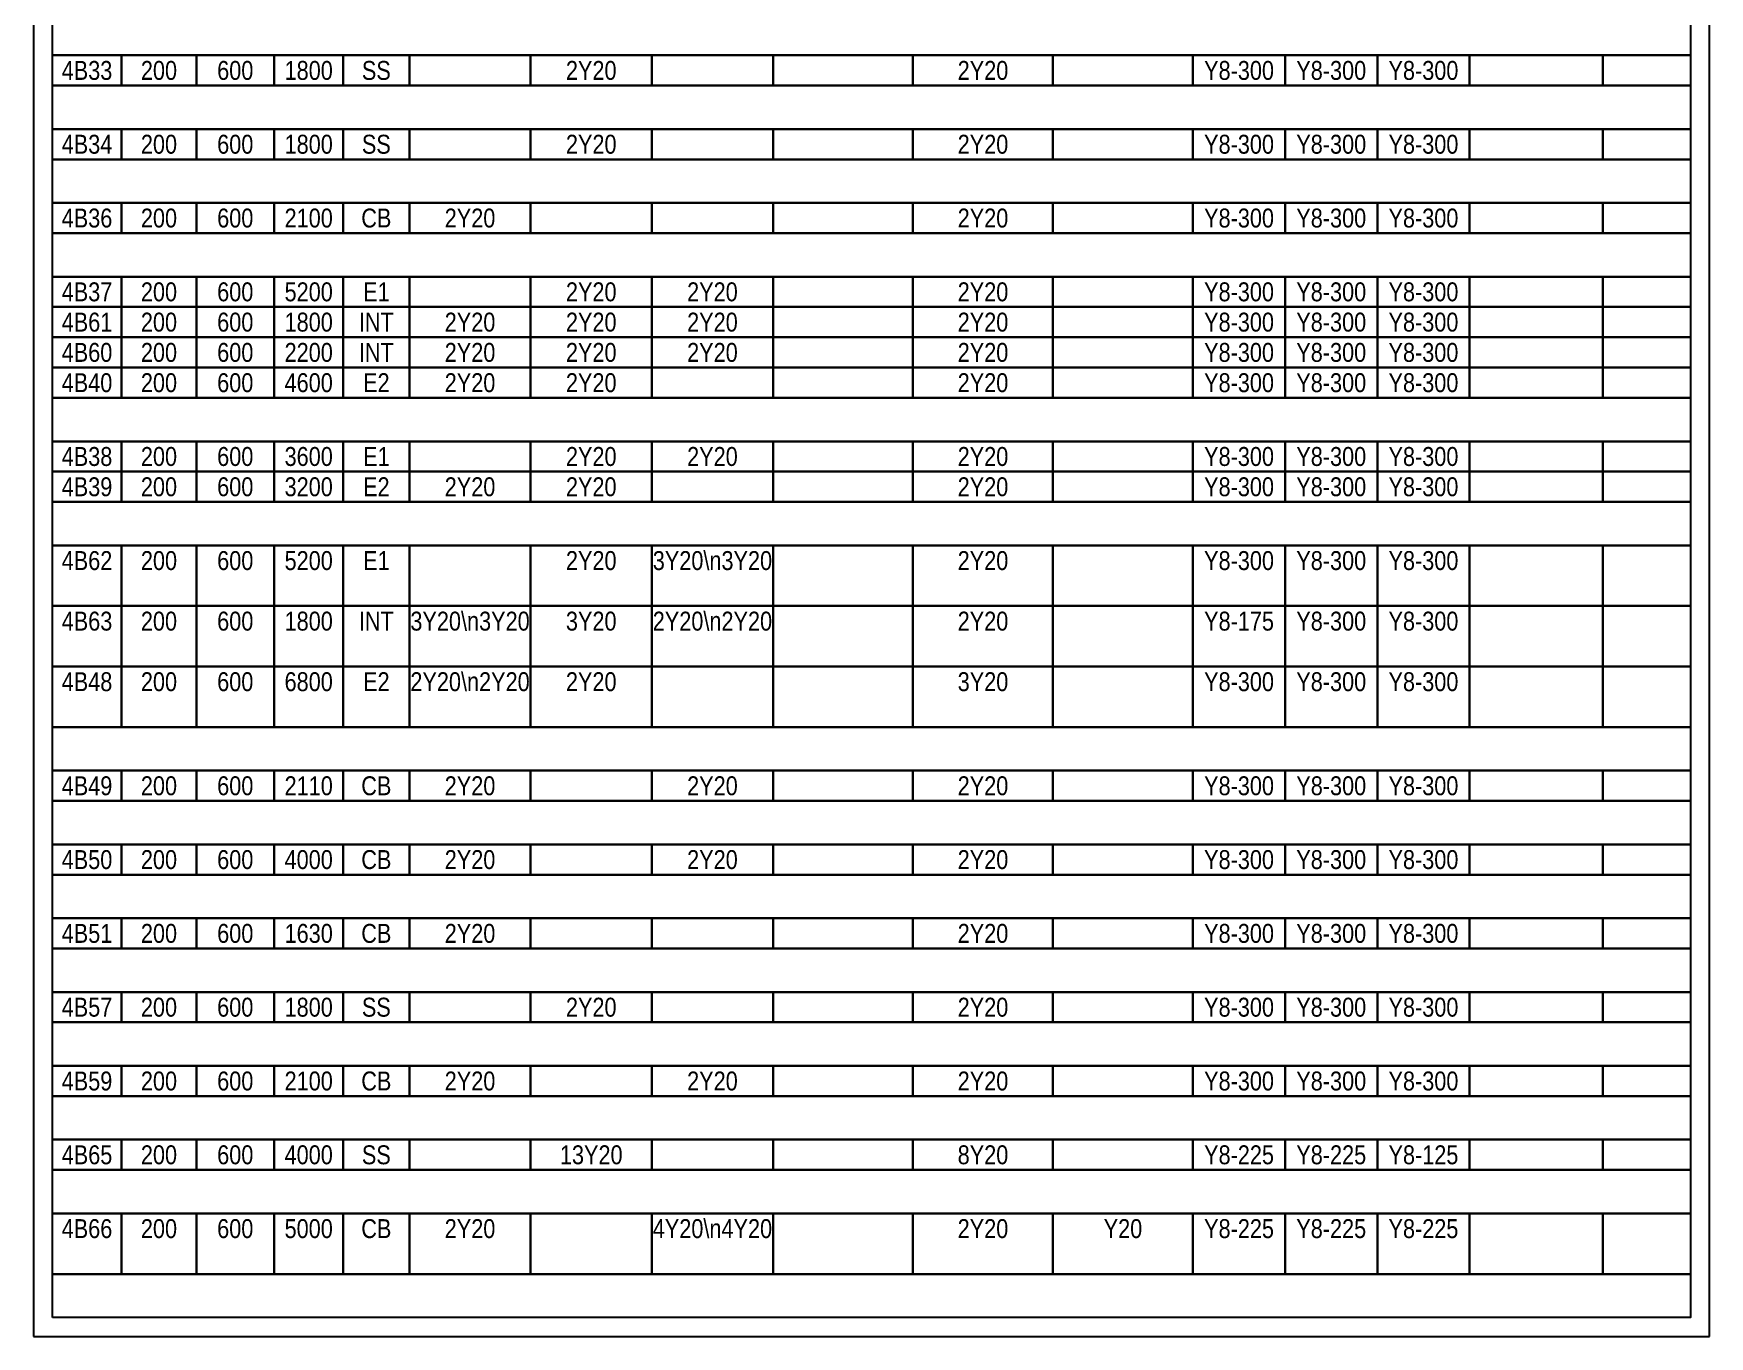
# Model space of a CAD drawing. Extents: x 0 to 206258, y -403073 to 0.
# Drawn here: x 123513 to 132369, y -248555 to -241670 of the extents above; entities that cross this region are included whole.
import ezdxf
from ezdxf.enums import TextEntityAlignment as Align

# ---------------------------------------------------------------- set-up
doc = ezdxf.new("R2010")
doc.units = 0
doc.header["$LTSCALE"] = 1000
for name, color, linetype, true_color in [('Quantity Table Line', 171, 'Continuous', 0xaaaaff), ('Quantity Table Line 2', 171, 'Continuous', 0xaaaaff), ('Quantity Table Text', 8, 'Continuous', 0x414141)]:
    doc.layers.add(name, color=color, linetype=linetype, true_color=true_color)
doc.styles.add('Quantity Table Text', font='ARIALN.TTF', dxfattribs={"height": 100})

msp = doc.modelspace()

# ---------------------------------------------------------------- linework, layer by layer
at = {"layer": 'Quantity Table Line', "transparency": 33554687}
msp.add_lwpolyline([(123513.032, -248555.174), (132369.275, -248555.174), (132369.275, -179854.284), (123513.032, -179854.284), (123513.032, -248555.174)], dxfattribs=at)
at = {"layer": 'Quantity Table Line 2', "transparency": 33554687}
for points in [[(123613.032, -241785.174), (123613.032, -241555.174), (132269.275, -241555.174), (132269.275, -241785.174)], [(123613.032, -241945.174), (123613.032, -241785.174), (123978.179, -241785.174), (123978.179, -241945.174)], [(123978.179, -241945.174), (123978.179, -241785.174), (124373.665, -241785.174), (124373.665, -241945.174)], [(124373.665, -241945.174), (124373.665, -241785.174), (124784.516, -241785.174), (124784.516, -241945.174)], [(124784.516, -241945.174), (124784.516, -241785.174), (125149.663, -241785.174), (125149.663, -241945.174)], [(125149.663, -241945.174), (125149.663, -241785.174), (125499.446, -241785.174), (125499.446, -241945.174)], [(125499.446, -241945.174), (125499.446, -241785.174), (126139.898, -241785.174), (126139.898, -241945.174)], [(126139.898, -241945.174), (126139.898, -241785.174), (126780.349, -241785.174), (126780.349, -241945.174)], [(126780.349, -241945.174), (126780.349, -241785.174), (127420.8, -241785.174), (127420.8, -241945.174)], [(127420.8, -241945.174), (127420.8, -241785.174), (128160.437, -241785.174), (128160.437, -241945.174)], [(128160.437, -241945.174), (128160.437, -241785.174), (128900.075, -241785.174), (128900.075, -241945.174)], [(128900.075, -241945.174), (128900.075, -241785.174), (129639.712, -241785.174), (129639.712, -241945.174)], [(129639.712, -241945.174), (129639.712, -241785.174), (130126.93, -241785.174), (130126.93, -241945.174)], [(130126.93, -241945.174), (130126.93, -241785.174), (130614.148, -241785.174), (130614.148, -241945.174)], [(130614.148, -241945.174), (130614.148, -241785.174), (131101.366, -241785.174), (131101.366, -241945.174)], [(131101.366, -241945.174), (131101.366, -241785.174), (131805.17, -241785.174), (131805.17, -241945.174)], [(131805.17, -241945.174), (131805.17, -241785.174), (132269.275, -241785.174), (132269.275, -241945.174)], [(123613.032, -242175.174), (123613.032, -241945.174), (132269.275, -241945.174), (132269.275, -242175.174)], [(123613.032, -242335.174), (123613.032, -242175.174), (123978.179, -242175.174), (123978.179, -242335.174)], [(123978.179, -242335.174), (123978.179, -242175.174), (124373.665, -242175.174), (124373.665, -242335.174)], [(124373.665, -242335.174), (124373.665, -242175.174), (124784.516, -242175.174), (124784.516, -242335.174)], [(124784.516, -242335.174), (124784.516, -242175.174), (125149.663, -242175.174), (125149.663, -242335.174)], [(125149.663, -242335.174), (125149.663, -242175.174), (125499.446, -242175.174), (125499.446, -242335.174)], [(125499.446, -242335.174), (125499.446, -242175.174), (126139.898, -242175.174), (126139.898, -242335.174)], [(126139.898, -242335.174), (126139.898, -242175.174), (126780.349, -242175.174), (126780.349, -242335.174)], [(126780.349, -242335.174), (126780.349, -242175.174), (127420.8, -242175.174), (127420.8, -242335.174)], [(127420.8, -242335.174), (127420.8, -242175.174), (128160.437, -242175.174), (128160.437, -242335.174)], [(128160.437, -242335.174), (128160.437, -242175.174), (128900.075, -242175.174), (128900.075, -242335.174)], [(128900.075, -242335.174), (128900.075, -242175.174), (129639.712, -242175.174), (129639.712, -242335.174)], [(129639.712, -242335.174), (129639.712, -242175.174), (130126.93, -242175.174), (130126.93, -242335.174)], [(130126.93, -242335.174), (130126.93, -242175.174), (130614.148, -242175.174), (130614.148, -242335.174)], [(130614.148, -242335.174), (130614.148, -242175.174), (131101.366, -242175.174), (131101.366, -242335.174)], [(131101.366, -242335.174), (131101.366, -242175.174), (131805.17, -242175.174), (131805.17, -242335.174)], [(131805.17, -242335.174), (131805.17, -242175.174), (132269.275, -242175.174), (132269.275, -242335.174)], [(123613.032, -242565.174), (123613.032, -242335.174), (132269.275, -242335.174), (132269.275, -242565.174)], [(123613.032, -242725.174), (123613.032, -242565.174), (123978.179, -242565.174), (123978.179, -242725.174)], [(123978.179, -242725.174), (123978.179, -242565.174), (124373.665, -242565.174), (124373.665, -242725.174)], [(124373.665, -242725.174), (124373.665, -242565.174), (124784.516, -242565.174), (124784.516, -242725.174)], [(124784.516, -242725.174), (124784.516, -242565.174), (125149.663, -242565.174), (125149.663, -242725.174)], [(125149.663, -242725.174), (125149.663, -242565.174), (125499.446, -242565.174), (125499.446, -242725.174)], [(125499.446, -242725.174), (125499.446, -242565.174), (126139.898, -242565.174), (126139.898, -242725.174)], [(126139.898, -242725.174), (126139.898, -242565.174), (126780.349, -242565.174), (126780.349, -242725.174)], [(126780.349, -242725.174), (126780.349, -242565.174), (127420.8, -242565.174), (127420.8, -242725.174)], [(127420.8, -242725.174), (127420.8, -242565.174), (128160.437, -242565.174), (128160.437, -242725.174)], [(128160.437, -242725.174), (128160.437, -242565.174), (128900.075, -242565.174), (128900.075, -242725.174)], [(128900.075, -242725.174), (128900.075, -242565.174), (129639.712, -242565.174), (129639.712, -242725.174)], [(129639.712, -242725.174), (129639.712, -242565.174), (130126.93, -242565.174), (130126.93, -242725.174)], [(130126.93, -242725.174), (130126.93, -242565.174), (130614.148, -242565.174), (130614.148, -242725.174)], [(130614.148, -242725.174), (130614.148, -242565.174), (131101.366, -242565.174), (131101.366, -242725.174)], [(131101.366, -242725.174), (131101.366, -242565.174), (131805.17, -242565.174), (131805.17, -242725.174)], [(131805.17, -242725.174), (131805.17, -242565.174), (132269.275, -242565.174), (132269.275, -242725.174)], [(123613.032, -242955.174), (123613.032, -242725.174), (132269.275, -242725.174), (132269.275, -242955.174)], [(123613.032, -243115.174), (123613.032, -242955.174), (123978.179, -242955.174), (123978.179, -243115.174)], [(123978.179, -243115.174), (123978.179, -242955.174), (124373.665, -242955.174), (124373.665, -243115.174)], [(124373.665, -243115.174), (124373.665, -242955.174), (124784.516, -242955.174), (124784.516, -243115.174)], [(124784.516, -243115.174), (124784.516, -242955.174), (125149.663, -242955.174), (125149.663, -243115.174)], [(125149.663, -243115.174), (125149.663, -242955.174), (125499.446, -242955.174), (125499.446, -243115.174)], [(125499.446, -243115.174), (125499.446, -242955.174), (126139.898, -242955.174), (126139.898, -243115.174)], [(126139.898, -243115.174), (126139.898, -242955.174), (126780.349, -242955.174), (126780.349, -243115.174)], [(126780.349, -243115.174), (126780.349, -242955.174), (127420.8, -242955.174), (127420.8, -243115.174)], [(127420.8, -243115.174), (127420.8, -242955.174), (128160.437, -242955.174), (128160.437, -243115.174)], [(128160.437, -243115.174), (128160.437, -242955.174), (128900.075, -242955.174), (128900.075, -243115.174)], [(128900.075, -243115.174), (128900.075, -242955.174), (129639.712, -242955.174), (129639.712, -243115.174)], [(129639.712, -243115.174), (129639.712, -242955.174), (130126.93, -242955.174), (130126.93, -243115.174)], [(130126.93, -243115.174), (130126.93, -242955.174), (130614.148, -242955.174), (130614.148, -243115.174)], [(130614.148, -243115.174), (130614.148, -242955.174), (131101.366, -242955.174), (131101.366, -243115.174)], [(131101.366, -243115.174), (131101.366, -242955.174), (131805.17, -242955.174), (131805.17, -243115.174)], [(131805.17, -243115.174), (131805.17, -242955.174), (132269.275, -242955.174), (132269.275, -243115.174)], [(123613.032, -243275.174), (123613.032, -243115.174), (123978.179, -243115.174), (123978.179, -243275.174)], [(123978.179, -243275.174), (123978.179, -243115.174), (124373.665, -243115.174), (124373.665, -243275.174)], [(124373.665, -243275.174), (124373.665, -243115.174), (124784.516, -243115.174), (124784.516, -243275.174)], [(124784.516, -243275.174), (124784.516, -243115.174), (125149.663, -243115.174), (125149.663, -243275.174)], [(125149.663, -243275.174), (125149.663, -243115.174), (125499.446, -243115.174), (125499.446, -243275.174)], [(125499.446, -243275.174), (125499.446, -243115.174), (126139.898, -243115.174), (126139.898, -243275.174)], [(126139.898, -243275.174), (126139.898, -243115.174), (126780.349, -243115.174), (126780.349, -243275.174)], [(126780.349, -243275.174), (126780.349, -243115.174), (127420.8, -243115.174), (127420.8, -243275.174)], [(127420.8, -243275.174), (127420.8, -243115.174), (128160.437, -243115.174), (128160.437, -243275.174)], [(128160.437, -243275.174), (128160.437, -243115.174), (128900.075, -243115.174), (128900.075, -243275.174)], [(128900.075, -243275.174), (128900.075, -243115.174), (129639.712, -243115.174), (129639.712, -243275.174)], [(129639.712, -243275.174), (129639.712, -243115.174), (130126.93, -243115.174), (130126.93, -243275.174)], [(130126.93, -243275.174), (130126.93, -243115.174), (130614.148, -243115.174), (130614.148, -243275.174)], [(130614.148, -243275.174), (130614.148, -243115.174), (131101.366, -243115.174), (131101.366, -243275.174)], [(131101.366, -243275.174), (131101.366, -243115.174), (131805.17, -243115.174), (131805.17, -243275.174)], [(131805.17, -243275.174), (131805.17, -243115.174), (132269.275, -243115.174), (132269.275, -243275.174)], [(123613.032, -243435.174), (123613.032, -243275.174), (123978.179, -243275.174), (123978.179, -243435.174)], [(123978.179, -243435.174), (123978.179, -243275.174), (124373.665, -243275.174), (124373.665, -243435.174)], [(124373.665, -243435.174), (124373.665, -243275.174), (124784.516, -243275.174), (124784.516, -243435.174)], [(124784.516, -243435.174), (124784.516, -243275.174), (125149.663, -243275.174), (125149.663, -243435.174)], [(125149.663, -243435.174), (125149.663, -243275.174), (125499.446, -243275.174), (125499.446, -243435.174)], [(125499.446, -243435.174), (125499.446, -243275.174), (126139.898, -243275.174), (126139.898, -243435.174)], [(126139.898, -243435.174), (126139.898, -243275.174), (126780.349, -243275.174), (126780.349, -243435.174)], [(126780.349, -243435.174), (126780.349, -243275.174), (127420.8, -243275.174), (127420.8, -243435.174)], [(127420.8, -243435.174), (127420.8, -243275.174), (128160.437, -243275.174), (128160.437, -243435.174)], [(128160.437, -243435.174), (128160.437, -243275.174), (128900.075, -243275.174), (128900.075, -243435.174)], [(128900.075, -243435.174), (128900.075, -243275.174), (129639.712, -243275.174), (129639.712, -243435.174)], [(129639.712, -243435.174), (129639.712, -243275.174), (130126.93, -243275.174), (130126.93, -243435.174)], [(130126.93, -243435.174), (130126.93, -243275.174), (130614.148, -243275.174), (130614.148, -243435.174)], [(130614.148, -243435.174), (130614.148, -243275.174), (131101.366, -243275.174), (131101.366, -243435.174)], [(131101.366, -243435.174), (131101.366, -243275.174), (131805.17, -243275.174), (131805.17, -243435.174)], [(131805.17, -243435.174), (131805.17, -243275.174), (132269.275, -243275.174), (132269.275, -243435.174)], [(123613.032, -243595.174), (123613.032, -243435.174), (123978.179, -243435.174), (123978.179, -243595.174)], [(123978.179, -243595.174), (123978.179, -243435.174), (124373.665, -243435.174), (124373.665, -243595.174)], [(124373.665, -243595.174), (124373.665, -243435.174), (124784.516, -243435.174), (124784.516, -243595.174)], [(124784.516, -243595.174), (124784.516, -243435.174), (125149.663, -243435.174), (125149.663, -243595.174)], [(125149.663, -243595.174), (125149.663, -243435.174), (125499.446, -243435.174), (125499.446, -243595.174)], [(125499.446, -243595.174), (125499.446, -243435.174), (126139.898, -243435.174), (126139.898, -243595.174)], [(126139.898, -243595.174), (126139.898, -243435.174), (126780.349, -243435.174), (126780.349, -243595.174)], [(126780.349, -243595.174), (126780.349, -243435.174), (127420.8, -243435.174), (127420.8, -243595.174)], [(127420.8, -243595.174), (127420.8, -243435.174), (128160.437, -243435.174), (128160.437, -243595.174)], [(128160.437, -243595.174), (128160.437, -243435.174), (128900.075, -243435.174), (128900.075, -243595.174)], [(128900.075, -243595.174), (128900.075, -243435.174), (129639.712, -243435.174), (129639.712, -243595.174)], [(129639.712, -243595.174), (129639.712, -243435.174), (130126.93, -243435.174), (130126.93, -243595.174)], [(130126.93, -243595.174), (130126.93, -243435.174), (130614.148, -243435.174), (130614.148, -243595.174)], [(130614.148, -243595.174), (130614.148, -243435.174), (131101.366, -243435.174), (131101.366, -243595.174)], [(131101.366, -243595.174), (131101.366, -243435.174), (131805.17, -243435.174), (131805.17, -243595.174)], [(131805.17, -243595.174), (131805.17, -243435.174), (132269.275, -243435.174), (132269.275, -243595.174)], [(123613.032, -243825.174), (123613.032, -243595.174), (132269.275, -243595.174), (132269.275, -243825.174)], [(123613.032, -243985.174), (123613.032, -243825.174), (123978.179, -243825.174), (123978.179, -243985.174)], [(123978.179, -243985.174), (123978.179, -243825.174), (124373.665, -243825.174), (124373.665, -243985.174)], [(124373.665, -243985.174), (124373.665, -243825.174), (124784.516, -243825.174), (124784.516, -243985.174)], [(124784.516, -243985.174), (124784.516, -243825.174), (125149.663, -243825.174), (125149.663, -243985.174)], [(125149.663, -243985.174), (125149.663, -243825.174), (125499.446, -243825.174), (125499.446, -243985.174)], [(125499.446, -243985.174), (125499.446, -243825.174), (126139.898, -243825.174), (126139.898, -243985.174)], [(126139.898, -243985.174), (126139.898, -243825.174), (126780.349, -243825.174), (126780.349, -243985.174)], [(126780.349, -243985.174), (126780.349, -243825.174), (127420.8, -243825.174), (127420.8, -243985.174)], [(127420.8, -243985.174), (127420.8, -243825.174), (128160.437, -243825.174), (128160.437, -243985.174)], [(128160.437, -243985.174), (128160.437, -243825.174), (128900.075, -243825.174), (128900.075, -243985.174)], [(128900.075, -243985.174), (128900.075, -243825.174), (129639.712, -243825.174), (129639.712, -243985.174)], [(129639.712, -243985.174), (129639.712, -243825.174), (130126.93, -243825.174), (130126.93, -243985.174)], [(130126.93, -243985.174), (130126.93, -243825.174), (130614.148, -243825.174), (130614.148, -243985.174)], [(130614.148, -243985.174), (130614.148, -243825.174), (131101.366, -243825.174), (131101.366, -243985.174)], [(131101.366, -243985.174), (131101.366, -243825.174), (131805.17, -243825.174), (131805.17, -243985.174)], [(131805.17, -243985.174), (131805.17, -243825.174), (132269.275, -243825.174), (132269.275, -243985.174)], [(123613.032, -244145.174), (123613.032, -243985.174), (123978.179, -243985.174), (123978.179, -244145.174)], [(123978.179, -244145.174), (123978.179, -243985.174), (124373.665, -243985.174), (124373.665, -244145.174)], [(124373.665, -244145.174), (124373.665, -243985.174), (124784.516, -243985.174), (124784.516, -244145.174)], [(124784.516, -244145.174), (124784.516, -243985.174), (125149.663, -243985.174), (125149.663, -244145.174)], [(125149.663, -244145.174), (125149.663, -243985.174), (125499.446, -243985.174), (125499.446, -244145.174)], [(125499.446, -244145.174), (125499.446, -243985.174), (126139.898, -243985.174), (126139.898, -244145.174)], [(126139.898, -244145.174), (126139.898, -243985.174), (126780.349, -243985.174), (126780.349, -244145.174)], [(126780.349, -244145.174), (126780.349, -243985.174), (127420.8, -243985.174), (127420.8, -244145.174)], [(127420.8, -244145.174), (127420.8, -243985.174), (128160.437, -243985.174), (128160.437, -244145.174)], [(128160.437, -244145.174), (128160.437, -243985.174), (128900.075, -243985.174), (128900.075, -244145.174)], [(128900.075, -244145.174), (128900.075, -243985.174), (129639.712, -243985.174), (129639.712, -244145.174)], [(129639.712, -244145.174), (129639.712, -243985.174), (130126.93, -243985.174), (130126.93, -244145.174)], [(130126.93, -244145.174), (130126.93, -243985.174), (130614.148, -243985.174), (130614.148, -244145.174)], [(130614.148, -244145.174), (130614.148, -243985.174), (131101.366, -243985.174), (131101.366, -244145.174)], [(131101.366, -244145.174), (131101.366, -243985.174), (131805.17, -243985.174), (131805.17, -244145.174)], [(131805.17, -244145.174), (131805.17, -243985.174), (132269.275, -243985.174), (132269.275, -244145.174)], [(123613.032, -244375.174), (123613.032, -244145.174), (132269.275, -244145.174), (132269.275, -244375.174)], [(123613.032, -244695.174), (123613.032, -244375.174), (123978.179, -244375.174), (123978.179, -244695.174)], [(123978.179, -244695.174), (123978.179, -244375.174), (124373.665, -244375.174), (124373.665, -244695.174)], [(124373.665, -244695.174), (124373.665, -244375.174), (124784.516, -244375.174), (124784.516, -244695.174)], [(124784.516, -244695.174), (124784.516, -244375.174), (125149.663, -244375.174), (125149.663, -244695.174)], [(125149.663, -244695.174), (125149.663, -244375.174), (125499.446, -244375.174), (125499.446, -244695.174)], [(125499.446, -244695.174), (125499.446, -244375.174), (126139.898, -244375.174), (126139.898, -244695.174)], [(126139.898, -244695.174), (126139.898, -244375.174), (126780.349, -244375.174), (126780.349, -244695.174)], [(126780.349, -244695.174), (126780.349, -244375.174), (127420.8, -244375.174), (127420.8, -244695.174)], [(127420.8, -244695.174), (127420.8, -244375.174), (128160.437, -244375.174), (128160.437, -244695.174)], [(128160.437, -244695.174), (128160.437, -244375.174), (128900.075, -244375.174), (128900.075, -244695.174)], [(128900.075, -244695.174), (128900.075, -244375.174), (129639.712, -244375.174), (129639.712, -244695.174)], [(129639.712, -244695.174), (129639.712, -244375.174), (130126.93, -244375.174), (130126.93, -244695.174)], [(130126.93, -244695.174), (130126.93, -244375.174), (130614.148, -244375.174), (130614.148, -244695.174)], [(130614.148, -244695.174), (130614.148, -244375.174), (131101.366, -244375.174), (131101.366, -244695.174)], [(131101.366, -244695.174), (131101.366, -244375.174), (131805.17, -244375.174), (131805.17, -244695.174)], [(131805.17, -244695.174), (131805.17, -244375.174), (132269.275, -244375.174), (132269.275, -244695.174)], [(123613.032, -245015.174), (123613.032, -244695.174), (123978.179, -244695.174), (123978.179, -245015.174)], [(123978.179, -245015.174), (123978.179, -244695.174), (124373.665, -244695.174), (124373.665, -245015.174)], [(124373.665, -245015.174), (124373.665, -244695.174), (124784.516, -244695.174), (124784.516, -245015.174)], [(124784.516, -245015.174), (124784.516, -244695.174), (125149.663, -244695.174), (125149.663, -245015.174)], [(125149.663, -245015.174), (125149.663, -244695.174), (125499.446, -244695.174), (125499.446, -245015.174)], [(125499.446, -245015.174), (125499.446, -244695.174), (126139.898, -244695.174), (126139.898, -245015.174)], [(126139.898, -245015.174), (126139.898, -244695.174), (126780.349, -244695.174), (126780.349, -245015.174)], [(126780.349, -245015.174), (126780.349, -244695.174), (127420.8, -244695.174), (127420.8, -245015.174)], [(127420.8, -245015.174), (127420.8, -244695.174), (128160.437, -244695.174), (128160.437, -245015.174)], [(128160.437, -245015.174), (128160.437, -244695.174), (128900.075, -244695.174), (128900.075, -245015.174)], [(128900.075, -245015.174), (128900.075, -244695.174), (129639.712, -244695.174), (129639.712, -245015.174)], [(129639.712, -245015.174), (129639.712, -244695.174), (130126.93, -244695.174), (130126.93, -245015.174)], [(130126.93, -245015.174), (130126.93, -244695.174), (130614.148, -244695.174), (130614.148, -245015.174)], [(130614.148, -245015.174), (130614.148, -244695.174), (131101.366, -244695.174), (131101.366, -245015.174)], [(131101.366, -245015.174), (131101.366, -244695.174), (131805.17, -244695.174), (131805.17, -245015.174)], [(131805.17, -245015.174), (131805.17, -244695.174), (132269.275, -244695.174), (132269.275, -245015.174)], [(123613.032, -245335.174), (123613.032, -245015.174), (123978.179, -245015.174), (123978.179, -245335.174)], [(123978.179, -245335.174), (123978.179, -245015.174), (124373.665, -245015.174), (124373.665, -245335.174)], [(124373.665, -245335.174), (124373.665, -245015.174), (124784.516, -245015.174), (124784.516, -245335.174)], [(124784.516, -245335.174), (124784.516, -245015.174), (125149.663, -245015.174), (125149.663, -245335.174)], [(125149.663, -245335.174), (125149.663, -245015.174), (125499.446, -245015.174), (125499.446, -245335.174)], [(125499.446, -245335.174), (125499.446, -245015.174), (126139.898, -245015.174), (126139.898, -245335.174)], [(126139.898, -245335.174), (126139.898, -245015.174), (126780.349, -245015.174), (126780.349, -245335.174)], [(126780.349, -245335.174), (126780.349, -245015.174), (127420.8, -245015.174), (127420.8, -245335.174)], [(127420.8, -245335.174), (127420.8, -245015.174), (128160.437, -245015.174), (128160.437, -245335.174)], [(128160.437, -245335.174), (128160.437, -245015.174), (128900.075, -245015.174), (128900.075, -245335.174)], [(128900.075, -245335.174), (128900.075, -245015.174), (129639.712, -245015.174), (129639.712, -245335.174)], [(129639.712, -245335.174), (129639.712, -245015.174), (130126.93, -245015.174), (130126.93, -245335.174)], [(130126.93, -245335.174), (130126.93, -245015.174), (130614.148, -245015.174), (130614.148, -245335.174)], [(130614.148, -245335.174), (130614.148, -245015.174), (131101.366, -245015.174), (131101.366, -245335.174)], [(131101.366, -245335.174), (131101.366, -245015.174), (131805.17, -245015.174), (131805.17, -245335.174)], [(131805.17, -245335.174), (131805.17, -245015.174), (132269.275, -245015.174), (132269.275, -245335.174)], [(123613.032, -245565.174), (123613.032, -245335.174), (132269.275, -245335.174), (132269.275, -245565.174)], [(123613.032, -245725.174), (123613.032, -245565.174), (123978.179, -245565.174), (123978.179, -245725.174)], [(123978.179, -245725.174), (123978.179, -245565.174), (124373.665, -245565.174), (124373.665, -245725.174)], [(124373.665, -245725.174), (124373.665, -245565.174), (124784.516, -245565.174), (124784.516, -245725.174)], [(124784.516, -245725.174), (124784.516, -245565.174), (125149.663, -245565.174), (125149.663, -245725.174)], [(125149.663, -245725.174), (125149.663, -245565.174), (125499.446, -245565.174), (125499.446, -245725.174)], [(125499.446, -245725.174), (125499.446, -245565.174), (126139.898, -245565.174), (126139.898, -245725.174)], [(126139.898, -245725.174), (126139.898, -245565.174), (126780.349, -245565.174), (126780.349, -245725.174)], [(126780.349, -245725.174), (126780.349, -245565.174), (127420.8, -245565.174), (127420.8, -245725.174)], [(127420.8, -245725.174), (127420.8, -245565.174), (128160.437, -245565.174), (128160.437, -245725.174)], [(128160.437, -245725.174), (128160.437, -245565.174), (128900.075, -245565.174), (128900.075, -245725.174)], [(128900.075, -245725.174), (128900.075, -245565.174), (129639.712, -245565.174), (129639.712, -245725.174)], [(129639.712, -245725.174), (129639.712, -245565.174), (130126.93, -245565.174), (130126.93, -245725.174)], [(130126.93, -245725.174), (130126.93, -245565.174), (130614.148, -245565.174), (130614.148, -245725.174)], [(130614.148, -245725.174), (130614.148, -245565.174), (131101.366, -245565.174), (131101.366, -245725.174)], [(131101.366, -245725.174), (131101.366, -245565.174), (131805.17, -245565.174), (131805.17, -245725.174)], [(131805.17, -245725.174), (131805.17, -245565.174), (132269.275, -245565.174), (132269.275, -245725.174)], [(123613.032, -245955.174), (123613.032, -245725.174), (132269.275, -245725.174), (132269.275, -245955.174)], [(123613.032, -246115.174), (123613.032, -245955.174), (123978.179, -245955.174), (123978.179, -246115.174)], [(123978.179, -246115.174), (123978.179, -245955.174), (124373.665, -245955.174), (124373.665, -246115.174)], [(124373.665, -246115.174), (124373.665, -245955.174), (124784.516, -245955.174), (124784.516, -246115.174)], [(124784.516, -246115.174), (124784.516, -245955.174), (125149.663, -245955.174), (125149.663, -246115.174)], [(125149.663, -246115.174), (125149.663, -245955.174), (125499.446, -245955.174), (125499.446, -246115.174)], [(125499.446, -246115.174), (125499.446, -245955.174), (126139.898, -245955.174), (126139.898, -246115.174)], [(126139.898, -246115.174), (126139.898, -245955.174), (126780.349, -245955.174), (126780.349, -246115.174)], [(126780.349, -246115.174), (126780.349, -245955.174), (127420.8, -245955.174), (127420.8, -246115.174)], [(127420.8, -246115.174), (127420.8, -245955.174), (128160.437, -245955.174), (128160.437, -246115.174)], [(128160.437, -246115.174), (128160.437, -245955.174), (128900.075, -245955.174), (128900.075, -246115.174)], [(128900.075, -246115.174), (128900.075, -245955.174), (129639.712, -245955.174), (129639.712, -246115.174)], [(129639.712, -246115.174), (129639.712, -245955.174), (130126.93, -245955.174), (130126.93, -246115.174)], [(130126.93, -246115.174), (130126.93, -245955.174), (130614.148, -245955.174), (130614.148, -246115.174)], [(130614.148, -246115.174), (130614.148, -245955.174), (131101.366, -245955.174), (131101.366, -246115.174)], [(131101.366, -246115.174), (131101.366, -245955.174), (131805.17, -245955.174), (131805.17, -246115.174)], [(131805.17, -246115.174), (131805.17, -245955.174), (132269.275, -245955.174), (132269.275, -246115.174)], [(123613.032, -246345.174), (123613.032, -246115.174), (132269.275, -246115.174), (132269.275, -246345.174)], [(123613.032, -246505.174), (123613.032, -246345.174), (123978.179, -246345.174), (123978.179, -246505.174)], [(123978.179, -246505.174), (123978.179, -246345.174), (124373.665, -246345.174), (124373.665, -246505.174)], [(124373.665, -246505.174), (124373.665, -246345.174), (124784.516, -246345.174), (124784.516, -246505.174)], [(124784.516, -246505.174), (124784.516, -246345.174), (125149.663, -246345.174), (125149.663, -246505.174)], [(125149.663, -246505.174), (125149.663, -246345.174), (125499.446, -246345.174), (125499.446, -246505.174)], [(125499.446, -246505.174), (125499.446, -246345.174), (126139.898, -246345.174), (126139.898, -246505.174)], [(126139.898, -246505.174), (126139.898, -246345.174), (126780.349, -246345.174), (126780.349, -246505.174)], [(126780.349, -246505.174), (126780.349, -246345.174), (127420.8, -246345.174), (127420.8, -246505.174)], [(127420.8, -246505.174), (127420.8, -246345.174), (128160.437, -246345.174), (128160.437, -246505.174)], [(128160.437, -246505.174), (128160.437, -246345.174), (128900.075, -246345.174), (128900.075, -246505.174)], [(128900.075, -246505.174), (128900.075, -246345.174), (129639.712, -246345.174), (129639.712, -246505.174)], [(129639.712, -246505.174), (129639.712, -246345.174), (130126.93, -246345.174), (130126.93, -246505.174)], [(130126.93, -246505.174), (130126.93, -246345.174), (130614.148, -246345.174), (130614.148, -246505.174)], [(130614.148, -246505.174), (130614.148, -246345.174), (131101.366, -246345.174), (131101.366, -246505.174)], [(131101.366, -246505.174), (131101.366, -246345.174), (131805.17, -246345.174), (131805.17, -246505.174)], [(131805.17, -246505.174), (131805.17, -246345.174), (132269.275, -246345.174), (132269.275, -246505.174)], [(123613.032, -246735.174), (123613.032, -246505.174), (132269.275, -246505.174), (132269.275, -246735.174)], [(123613.032, -246895.174), (123613.032, -246735.174), (123978.179, -246735.174), (123978.179, -246895.174)], [(123978.179, -246895.174), (123978.179, -246735.174), (124373.665, -246735.174), (124373.665, -246895.174)], [(124373.665, -246895.174), (124373.665, -246735.174), (124784.516, -246735.174), (124784.516, -246895.174)], [(124784.516, -246895.174), (124784.516, -246735.174), (125149.663, -246735.174), (125149.663, -246895.174)], [(125149.663, -246895.174), (125149.663, -246735.174), (125499.446, -246735.174), (125499.446, -246895.174)], [(125499.446, -246895.174), (125499.446, -246735.174), (126139.898, -246735.174), (126139.898, -246895.174)], [(126139.898, -246895.174), (126139.898, -246735.174), (126780.349, -246735.174), (126780.349, -246895.174)], [(126780.349, -246895.174), (126780.349, -246735.174), (127420.8, -246735.174), (127420.8, -246895.174)], [(127420.8, -246895.174), (127420.8, -246735.174), (128160.437, -246735.174), (128160.437, -246895.174)], [(128160.437, -246895.174), (128160.437, -246735.174), (128900.075, -246735.174), (128900.075, -246895.174)], [(128900.075, -246895.174), (128900.075, -246735.174), (129639.712, -246735.174), (129639.712, -246895.174)], [(129639.712, -246895.174), (129639.712, -246735.174), (130126.93, -246735.174), (130126.93, -246895.174)], [(130126.93, -246895.174), (130126.93, -246735.174), (130614.148, -246735.174), (130614.148, -246895.174)], [(130614.148, -246895.174), (130614.148, -246735.174), (131101.366, -246735.174), (131101.366, -246895.174)], [(131101.366, -246895.174), (131101.366, -246735.174), (131805.17, -246735.174), (131805.17, -246895.174)], [(131805.17, -246895.174), (131805.17, -246735.174), (132269.275, -246735.174), (132269.275, -246895.174)], [(123613.032, -247125.174), (123613.032, -246895.174), (132269.275, -246895.174), (132269.275, -247125.174)], [(123613.032, -247285.174), (123613.032, -247125.174), (123978.179, -247125.174), (123978.179, -247285.174)], [(123978.179, -247285.174), (123978.179, -247125.174), (124373.665, -247125.174), (124373.665, -247285.174)], [(124373.665, -247285.174), (124373.665, -247125.174), (124784.516, -247125.174), (124784.516, -247285.174)], [(124784.516, -247285.174), (124784.516, -247125.174), (125149.663, -247125.174), (125149.663, -247285.174)], [(125149.663, -247285.174), (125149.663, -247125.174), (125499.446, -247125.174), (125499.446, -247285.174)], [(125499.446, -247285.174), (125499.446, -247125.174), (126139.898, -247125.174), (126139.898, -247285.174)], [(126139.898, -247285.174), (126139.898, -247125.174), (126780.349, -247125.174), (126780.349, -247285.174)], [(126780.349, -247285.174), (126780.349, -247125.174), (127420.8, -247125.174), (127420.8, -247285.174)], [(127420.8, -247285.174), (127420.8, -247125.174), (128160.437, -247125.174), (128160.437, -247285.174)], [(128160.437, -247285.174), (128160.437, -247125.174), (128900.075, -247125.174), (128900.075, -247285.174)], [(128900.075, -247285.174), (128900.075, -247125.174), (129639.712, -247125.174), (129639.712, -247285.174)], [(129639.712, -247285.174), (129639.712, -247125.174), (130126.93, -247125.174), (130126.93, -247285.174)], [(130126.93, -247285.174), (130126.93, -247125.174), (130614.148, -247125.174), (130614.148, -247285.174)], [(130614.148, -247285.174), (130614.148, -247125.174), (131101.366, -247125.174), (131101.366, -247285.174)], [(131101.366, -247285.174), (131101.366, -247125.174), (131805.17, -247125.174), (131805.17, -247285.174)], [(131805.17, -247285.174), (131805.17, -247125.174), (132269.275, -247125.174), (132269.275, -247285.174)], [(123613.032, -247515.174), (123613.032, -247285.174), (132269.275, -247285.174), (132269.275, -247515.174)], [(123613.032, -247675.174), (123613.032, -247515.174), (123978.179, -247515.174), (123978.179, -247675.174)], [(123978.179, -247675.174), (123978.179, -247515.174), (124373.665, -247515.174), (124373.665, -247675.174)], [(124373.665, -247675.174), (124373.665, -247515.174), (124784.516, -247515.174), (124784.516, -247675.174)], [(124784.516, -247675.174), (124784.516, -247515.174), (125149.663, -247515.174), (125149.663, -247675.174)], [(125149.663, -247675.174), (125149.663, -247515.174), (125499.446, -247515.174), (125499.446, -247675.174)], [(125499.446, -247675.174), (125499.446, -247515.174), (126139.898, -247515.174), (126139.898, -247675.174)], [(126139.898, -247675.174), (126139.898, -247515.174), (126780.349, -247515.174), (126780.349, -247675.174)], [(126780.349, -247675.174), (126780.349, -247515.174), (127420.8, -247515.174), (127420.8, -247675.174)], [(127420.8, -247675.174), (127420.8, -247515.174), (128160.437, -247515.174), (128160.437, -247675.174)], [(128160.437, -247675.174), (128160.437, -247515.174), (128900.075, -247515.174), (128900.075, -247675.174)], [(128900.075, -247675.174), (128900.075, -247515.174), (129639.712, -247515.174), (129639.712, -247675.174)], [(129639.712, -247675.174), (129639.712, -247515.174), (130126.93, -247515.174), (130126.93, -247675.174)], [(130126.93, -247675.174), (130126.93, -247515.174), (130614.148, -247515.174), (130614.148, -247675.174)], [(130614.148, -247675.174), (130614.148, -247515.174), (131101.366, -247515.174), (131101.366, -247675.174)], [(131101.366, -247675.174), (131101.366, -247515.174), (131805.17, -247515.174), (131805.17, -247675.174)], [(131805.17, -247675.174), (131805.17, -247515.174), (132269.275, -247515.174), (132269.275, -247675.174)], [(123613.032, -247905.174), (123613.032, -247675.174), (132269.275, -247675.174), (132269.275, -247905.174)], [(123613.032, -248225.174), (123613.032, -247905.174), (123978.179, -247905.174), (123978.179, -248225.174)], [(123978.179, -248225.174), (123978.179, -247905.174), (124373.665, -247905.174), (124373.665, -248225.174)], [(124373.665, -248225.174), (124373.665, -247905.174), (124784.516, -247905.174), (124784.516, -248225.174)], [(124784.516, -248225.174), (124784.516, -247905.174), (125149.663, -247905.174), (125149.663, -248225.174)], [(125149.663, -248225.174), (125149.663, -247905.174), (125499.446, -247905.174), (125499.446, -248225.174)], [(125499.446, -248225.174), (125499.446, -247905.174), (126139.898, -247905.174), (126139.898, -248225.174)], [(126139.898, -248225.174), (126139.898, -247905.174), (126780.349, -247905.174), (126780.349, -248225.174)], [(126780.349, -248225.174), (126780.349, -247905.174), (127420.8, -247905.174), (127420.8, -248225.174)], [(127420.8, -248225.174), (127420.8, -247905.174), (128160.437, -247905.174), (128160.437, -248225.174)], [(128160.437, -248225.174), (128160.437, -247905.174), (128900.075, -247905.174), (128900.075, -248225.174)], [(128900.075, -248225.174), (128900.075, -247905.174), (129639.712, -247905.174), (129639.712, -248225.174)], [(129639.712, -248225.174), (129639.712, -247905.174), (130126.93, -247905.174), (130126.93, -248225.174)], [(130126.93, -248225.174), (130126.93, -247905.174), (130614.148, -247905.174), (130614.148, -248225.174)], [(130614.148, -248225.174), (130614.148, -247905.174), (131101.366, -247905.174), (131101.366, -248225.174)], [(131101.366, -248225.174), (131101.366, -247905.174), (131805.17, -247905.174), (131805.17, -248225.174)], [(131805.17, -248225.174), (131805.17, -247905.174), (132269.275, -247905.174), (132269.275, -248225.174)], [(123613.032, -248455.174), (123613.032, -248225.174), (132269.275, -248225.174), (132269.275, -248455.174)]]:
    msp.add_lwpolyline(points, close=True, dxfattribs=at)

# ---------------------------------------------------------------- texts
at = {"layer": 'Quantity Table Text', "transparency": 33554687, "style": 'Quantity Table Text'}
for s, p in [('4B33', (123795.606, -241865.174)), ('200', (124175.922, -241865.174)), ('600', (124579.091, -241865.174)), ('1800', (124967.09, -241865.174)), ('SS', (125324.555, -241865.174)), ('2Y20', (126460.123, -241865.174)), ('2Y20', (128530.256, -241865.174)), ('Y8-300', (129883.321, -241865.174)), ('Y8-300', (130370.539, -241865.174)), ('Y8-300', (130857.757, -241865.174)), ('4B34', (123795.606, -242255.174)), ('200', (124175.922, -242255.174)), ('600', (124579.091, -242255.174)), ('1800', (124967.09, -242255.174)), ('SS', (125324.555, -242255.174)), ('2Y20', (126460.123, -242255.174)), ('2Y20', (128530.256, -242255.174)), ('Y8-300', (129883.321, -242255.174)), ('Y8-300', (130370.539, -242255.174)), ('Y8-300', (130857.757, -242255.174)), ('4B36', (123795.606, -242645.174)), ('200', (124175.922, -242645.174)), ('600', (124579.091, -242645.174)), ('2100', (124967.09, -242645.174)), ('CB', (125324.555, -242645.174)), ('2Y20', (125819.672, -242645.174)), ('2Y20', (128530.256, -242645.174)), ('Y8-300', (129883.321, -242645.174)), ('Y8-300', (130370.539, -242645.174)), ('Y8-300', (130857.757, -242645.174)), ('4B37', (123795.606, -243035.174)), ('200', (124175.922, -243035.174)), ('600', (124579.091, -243035.174)), ('5200', (124967.09, -243035.174)), ('E1', (125324.555, -243035.174)), ('2Y20', (126460.123, -243035.174)), ('2Y20', (127100.574, -243035.174)), ('2Y20', (128530.256, -243035.174)), ('Y8-300', (129883.321, -243035.174)), ('Y8-300', (130370.539, -243035.174)), ('Y8-300', (130857.757, -243035.174)), ('4B61', (123795.606, -243195.174)), ('200', (124175.922, -243195.174)), ('600', (124579.091, -243195.174)), ('1800', (124967.09, -243195.174)), ('INT', (125324.555, -243195.174)), ('2Y20', (125819.672, -243195.174)), ('2Y20', (126460.123, -243195.174)), ('2Y20', (127100.574, -243195.174)), ('2Y20', (128530.256, -243195.174)), ('Y8-300', (129883.321, -243195.174)), ('Y8-300', (130370.539, -243195.174)), ('Y8-300', (130857.757, -243195.174)), ('4B60', (123795.606, -243355.174)), ('200', (124175.922, -243355.174)), ('600', (124579.091, -243355.174)), ('2200', (124967.09, -243355.174)), ('INT', (125324.555, -243355.174)), ('2Y20', (125819.672, -243355.174)), ('2Y20', (126460.123, -243355.174)), ('2Y20', (127100.574, -243355.174)), ('2Y20', (128530.256, -243355.174)), ('Y8-300', (129883.321, -243355.174)), ('Y8-300', (130370.539, -243355.174)), ('Y8-300', (130857.757, -243355.174)), ('4B40', (123795.606, -243515.174)), ('200', (124175.922, -243515.174)), ('600', (124579.091, -243515.174)), ('4600', (124967.09, -243515.174)), ('E2', (125324.555, -243515.174)), ('2Y20', (125819.672, -243515.174)), ('2Y20', (126460.123, -243515.174)), ('2Y20', (128530.256, -243515.174)), ('Y8-300', (129883.321, -243515.174)), ('Y8-300', (130370.539, -243515.174)), ('Y8-300', (130857.757, -243515.174)), ('4B38', (123795.606, -243905.174)), ('200', (124175.922, -243905.174)), ('600', (124579.091, -243905.174)), ('3600', (124967.09, -243905.174)), ('E1', (125324.555, -243905.174)), ('2Y20', (126460.123, -243905.174)), ('2Y20', (127100.574, -243905.174)), ('2Y20', (128530.256, -243905.174)), ('Y8-300', (129883.321, -243905.174)), ('Y8-300', (130370.539, -243905.174)), ('Y8-300', (130857.757, -243905.174)), ('4B39', (123795.606, -244065.174)), ('200', (124175.922, -244065.174)), ('600', (124579.091, -244065.174)), ('3200', (124967.09, -244065.174)), ('E2', (125324.555, -244065.174)), ('2Y20', (125819.672, -244065.174)), ('2Y20', (126460.123, -244065.174)), ('2Y20', (128530.256, -244065.174)), ('Y8-300', (129883.321, -244065.174)), ('Y8-300', (130370.539, -244065.174)), ('Y8-300', (130857.757, -244065.174)), ('4B49', (123795.606, -245645.174)), ('200', (124175.922, -245645.174)), ('600', (124579.091, -245645.174)), ('2110', (124967.09, -245645.174)), ('CB', (125324.555, -245645.174)), ('2Y20', (125819.672, -245645.174)), ('2Y20', (127100.574, -245645.174)), ('2Y20', (128530.256, -245645.174)), ('Y8-300', (129883.321, -245645.174)), ('Y8-300', (130370.539, -245645.174)), ('Y8-300', (130857.757, -245645.174)), ('4B50', (123795.606, -246035.174)), ('200', (124175.922, -246035.174)), ('600', (124579.091, -246035.174)), ('4000', (124967.09, -246035.174)), ('CB', (125324.555, -246035.174)), ('2Y20', (125819.672, -246035.174)), ('2Y20', (127100.574, -246035.174)), ('2Y20', (128530.256, -246035.174)), ('Y8-300', (129883.321, -246035.174)), ('Y8-300', (130370.539, -246035.174)), ('Y8-300', (130857.757, -246035.174)), ('4B51', (123795.606, -246425.174)), ('200', (124175.922, -246425.174)), ('600', (124579.091, -246425.174)), ('1630', (124967.09, -246425.174)), ('CB', (125324.555, -246425.174)), ('2Y20', (125819.672, -246425.174)), ('2Y20', (128530.256, -246425.174)), ('Y8-300', (129883.321, -246425.174)), ('Y8-300', (130370.539, -246425.174)), ('Y8-300', (130857.757, -246425.174)), ('4B57', (123795.606, -246815.174)), ('200', (124175.922, -246815.174)), ('600', (124579.091, -246815.174)), ('1800', (124967.09, -246815.174)), ('SS', (125324.555, -246815.174)), ('2Y20', (126460.123, -246815.174)), ('2Y20', (128530.256, -246815.174)), ('Y8-300', (129883.321, -246815.174)), ('Y8-300', (130370.539, -246815.174)), ('Y8-300', (130857.757, -246815.174)), ('4B59', (123795.606, -247205.174)), ('200', (124175.922, -247205.174)), ('600', (124579.091, -247205.174)), ('2100', (124967.09, -247205.174)), ('CB', (125324.555, -247205.174)), ('2Y20', (125819.672, -247205.174)), ('2Y20', (127100.574, -247205.174)), ('2Y20', (128530.256, -247205.174)), ('Y8-300', (129883.321, -247205.174)), ('Y8-300', (130370.539, -247205.174)), ('Y8-300', (130857.757, -247205.174)), ('4B65', (123795.606, -247595.174)), ('200', (124175.922, -247595.174)), ('600', (124579.091, -247595.174)), ('4000', (124967.09, -247595.174)), ('SS', (125324.555, -247595.174)), ('13Y20', (126460.123, -247595.174)), ('8Y20', (128530.256, -247595.174)), ('Y8-225', (129883.321, -247595.174)), ('Y8-225', (130370.539, -247595.174)), ('Y8-125', (130857.757, -247595.174))]:
    msp.add_text(s, height=100, dxfattribs=at).set_placement(p, align=Align.MIDDLE_CENTER)
for s, p in [('4B62', (123795.606, -244405.174)), ('200', (124175.922, -244405.174)), ('600', (124579.091, -244405.174)), ('5200', (124967.09, -244405.174)), ('E1', (125324.555, -244405.174)), ('2Y20', (126460.123, -244405.174)), ('2Y20', (128530.256, -244405.174)), ('Y8-300', (129883.321, -244405.174)), ('Y8-300', (130370.539, -244405.174)), ('Y8-300', (130857.757, -244405.174)), ('4B63', (123795.606, -244725.174)), ('200', (124175.922, -244725.174)), ('600', (124579.091, -244725.174)), ('1800', (124967.09, -244725.174)), ('INT', (125324.555, -244725.174)), ('3Y20', (126460.123, -244725.174)), ('2Y20', (128530.256, -244725.174)), ('Y8-175', (129883.321, -244725.174)), ('Y8-300', (130370.539, -244725.174)), ('Y8-300', (130857.757, -244725.174)), ('4B48', (123795.606, -245045.174)), ('200', (124175.922, -245045.174)), ('600', (124579.091, -245045.174)), ('6800', (124967.09, -245045.174)), ('E2', (125324.555, -245045.174)), ('2Y20', (126460.123, -245045.174)), ('3Y20', (128530.256, -245045.174)), ('Y8-300', (129883.321, -245045.174)), ('Y8-300', (130370.539, -245045.174)), ('Y8-300', (130857.757, -245045.174)), ('4B66', (123795.606, -247935.174)), ('200', (124175.922, -247935.174)), ('600', (124579.091, -247935.174)), ('5000', (124967.09, -247935.174)), ('CB', (125324.555, -247935.174)), ('2Y20', (125819.672, -247935.174)), ('2Y20', (128530.256, -247935.174)), ('Y20', (129269.894, -247935.174)), ('Y8-225', (129883.321, -247935.174)), ('Y8-225', (130370.539, -247935.174)), ('Y8-225', (130857.757, -247935.174))]:
    msp.add_text(s, height=100, dxfattribs=at).set_placement(p, align=Align.TOP_CENTER)
at = {"layer": 'Quantity Table Text', "transparency": 33554687, "char_height": 100, "attachment_point": 2, "style": 'Quantity Table Text'}
for s, insert, width in [('3Y20\\n3Y20', (127100.574, -244405.174), 258.84718), ('3Y20\\n3Y20', (125819.672, -244725.174), 258.84718), ('2Y20\\n2Y20', (127100.574, -244725.174), 260.12064), ('2Y20\\n2Y20', (125819.672, -245045.174), 260.12064), ('4Y20\\n4Y20', (127100.574, -247935.174), 262.06434)]:
    msp.add_mtext(s, dxfattribs=dict(at, insert=insert, width=width))

doc.saveas('drawing.dxf')
